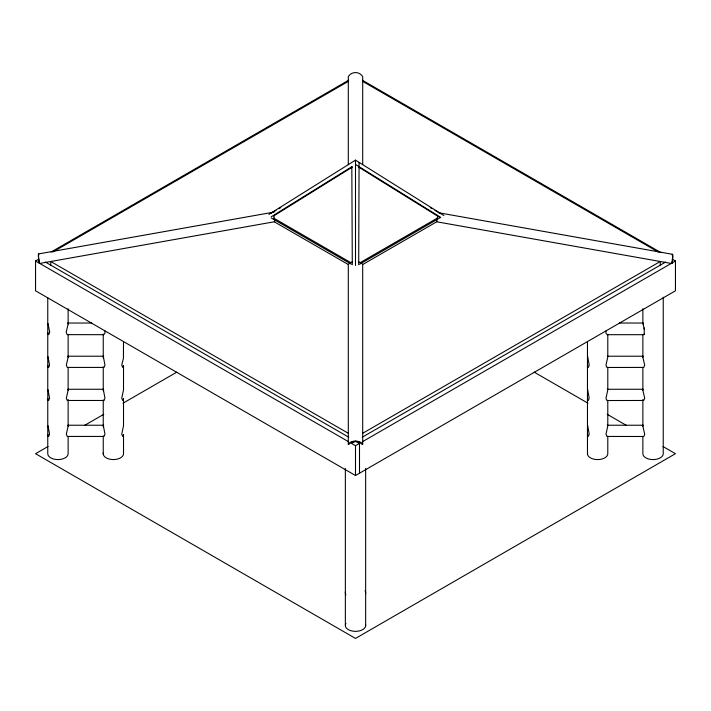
<?xml version="1.0" encoding="UTF-8"?>
<svg xmlns="http://www.w3.org/2000/svg" width="711" height="711" viewBox="0 0 711 711"><rect width="100%" height="100%" fill="white"/><g stroke="black" fill="none" stroke-linecap="round" stroke-linejoin="round"><path stroke-width="1.07" d="M358.7 264.75L359.073 162.543M68.132 334.721L68.132 357.224L66.327 365.107L67.216 367.418L104.073 367.418L104.952 365.107L103.335 356.487M68.132 367.543L68.132 390.286L66.327 398.169L67.216 400.471L104.073 400.471L104.952 398.169L103.335 389.548M68.132 399.52L68.132 426.245L66.327 434.128L67.216 436.438L104.073 436.438L104.952 434.128L103.335 425.507M123.394 365.463L123.421 367.152L122.71 367.418L121.741 365.107L123.421 358.415L123.51 341.627M123.394 398.515L123.421 400.257L122.71 400.471L121.741 398.169L123.51 389.824L123.51 365.792M123.394 434.483L123.421 436.225L122.71 436.438L121.741 434.128L123.51 425.782L123.51 398.844M587.659 364.885L587.464 366.725L588.353 367.418L589.179 365.107L587.659 356.389M587.659 397.938L587.464 399.778L588.353 400.471L589.179 398.169L587.659 389.441M587.659 433.906L587.464 435.745L588.353 436.438L589.179 434.128L587.659 425.409M605.985 330.891L605.985 333.37L607.292 334.694L643.339 334.694L644.237 334.152M607.789 334.339L607.789 356.966L605.985 365.107L606.501 366.983L607.327 367.48L643.784 367.418L644.673 365.107L642.868 357.224L642.868 334.721M607.789 367.169L607.789 390.019L605.985 398.169L606.501 400.035L607.327 400.533L643.784 400.471L644.673 398.169L642.868 390.286L642.868 367.543M607.789 400.213L607.789 425.987L605.985 434.128L606.918 436.438L643.304 436.501L644.157 436.003L644.673 434.128L642.868 426.245L642.868 399.52M47.966 332.606L47.966 334.357L48.739 334.632L49.717 332.241L47.966 323.372M47.957 365.463L47.957 367.152L48.677 367.418L49.566 365.107L47.957 356.54M47.957 398.515L47.957 400.204L48.677 400.471L49.566 398.169L47.957 389.592M68.132 308.77L68.132 324.083L66.176 332.241L67.154 334.632L103.69 334.694L104.952 333.37L104.952 330.891M47.957 434.483L47.957 436.172L48.677 436.438L49.566 434.128L47.957 425.56M644.237 329.451L643.073 323.372M642.868 357.224L643.064 356.54M642.868 390.286L643.064 389.592M642.868 426.245L643.064 425.56M268.945 214.375L355.5 160.126L443.931 215.549M271.211 216.811L351.812 166.738L352.398 167.032L273.735 215.895M672.25 259.16L675.45 261.008L675.45 290.799L355.5 475.517L35.55 290.799L35.55 261.008L38.75 259.16M51.068 252.05L348.621 80.254M52.667 252.076L348.301 81.392M271.229 213.149L275.992 210.394M278.854 208.741L280.765 207.639M360.024 262.732L437.229 218.153M359.65 264.199L440.731 217.397L355.5 164.454M352.585 261.844A7.99 5.395 0 0 0 348.301 264.528L348.301 444.117L349.243 444.117A7.11 4.799 0 0 1 355.5 441.593A7.11 4.799 0 0 1 361.757 444.117L362.699 444.117L362.699 264.528L436.732 221.788L671.877 263.559A7.99 0.978 -79.9 0 0 672.153 254.671M48.037 446.49L35.55 453.698L355.5 638.425L675.45 453.698L662.963 446.49M84.556 425.409L103.77 414.317M122.985 403.217L176.79 372.155M362.699 433.283L660.252 261.497L660.252 265.159M362.228 437.221L665.647 262.039M359.499 443.415L355.5 441.104L351.501 443.415L355.5 445.726L359.499 443.415L359.499 473.215M362.379 441.753L675.45 261.008M359.073 166.667L358.486 166.961L439.14 217.059M38.634 253.907L274.082 212.082A7.67 0.942 79.9 0 0 273.922 212.26M38.847 254.04A7.67 0.942 79.9 0 0 39.407 263.505L274.864 221.681M67.661 323.034L91.692 323.034M619.343 323.034L643.339 323.034M67.696 356.211L103.682 356.211M607.363 356.211L643.304 356.211M67.696 389.264L103.682 389.264M607.363 389.264L643.304 389.264M67.696 425.231L103.682 425.231M607.363 425.231L643.304 425.231M438.527 212.74L672.579 254.316M362.379 80.254L660.892 252.601M362.699 81.392L658.333 252.076M430.235 207.639L432.146 208.741M435.008 210.394L440.731 213.7M273.771 218.153L350.976 262.732M271.229 217.948L351.35 264.199M274.268 221.788L348.301 264.528M534.21 372.155L588.015 403.217M607.23 414.317L626.444 425.409M348.301 433.283L50.748 261.497L50.748 265.159M45.353 262.039L348.772 437.221M35.55 261.008L348.621 441.753M103.673 400.533L103.246 399.982L103.246 426.92M67.927 323.372L68.132 324.083M67.936 356.54L68.132 357.224M67.936 389.592L68.132 390.286M67.936 425.56L68.132 426.245M351.812 166.738L352.3 264.75M671.877 263.559L671.877 262.768A6.586 0.809 -79.9 0 0 672.091 261.595M663.239 297.234L663.239 453.698A10.185 5.875 0 0 1 653.053 459.582A10.185 5.875 0 0 1 642.868 453.698L642.868 436.554M644.237 327.878L644.237 334.632M642.868 308.77L642.868 324.083M607.789 436.181L607.789 453.378A10.185 5.875 0 0 1 596.849 459.564A10.185 5.875 0 0 1 587.659 452.489M587.464 341.449L587.464 454.018M365.641 468.433L365.641 626.018M362.699 164.668L362.699 76.744A7.99 7.359 0 0 0 355.5 72.575A7.99 7.359 0 0 0 348.301 76.744L348.301 164.668M355.5 160.126L355.5 265.479M355.5 445.726L355.5 475.517M345.359 468.496L345.359 624.969M123.51 434.812L123.51 453.129A10.185 5.875 0 0 1 113.031 459.573A10.185 5.875 0 0 1 103.335 452.738M103.246 334.108L103.246 357.9M103.246 366.92L103.246 390.952M103.246 435.95L103.246 454.267M68.132 436.554L68.132 453.698A10.185 5.875 0 0 1 57.947 459.582A10.185 5.875 0 0 1 47.761 453.698L47.761 297.838M39.407 263.505L39.407 262.839A6.461 0.791 79.9 0 1 38.767 254.822M365.525 624.48A10.185 5.875 0 0 1 354.593 631.341A10.185 5.875 0 0 1 345.937 623.467M345.946 594.778A10.185 5.875 0 0 1 345.466 591.748M365.054 590.717A10.185 5.875 0 0 1 365.534 593.747M358.415 261.844A7.99 5.395 0 0 1 362.699 264.528M437.576 216.144A7.99 0.978 -79.9 0 1 436.732 221.788M274.562 220.17A7.67 0.942 79.9 0 1 273.922 215.762M348.301 444.117A7.99 5.395 0 0 1 355.5 441.06A7.99 5.395 0 0 1 362.699 444.117M672.277 255.391A6.586 0.809 -79.9 0 1 672.277 260.43"/></g></svg>
